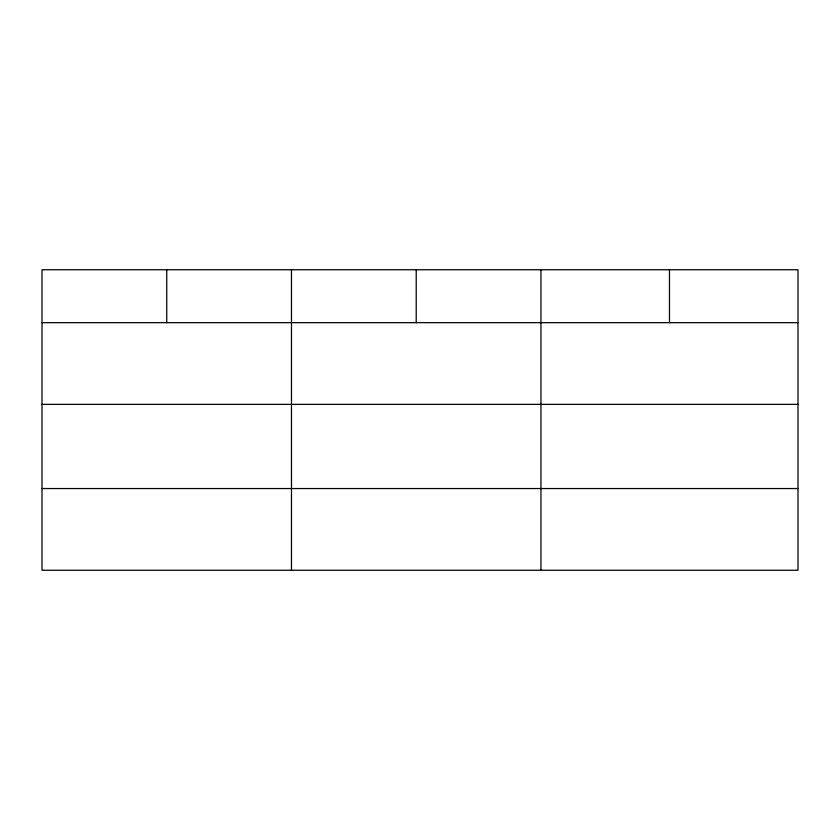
<?xml version="1.0" encoding="UTF-8"?>
<svg xmlns="http://www.w3.org/2000/svg" width="840" height="840" viewBox="0 0 840 840"><rect width="100%" height="100%" fill="white"/><g stroke="black" fill="none" stroke-linecap="round" stroke-linejoin="round"><path stroke-width="1.26" d="M798 404.366L798 269.745L42 269.745L42 570.255L798 570.255L798 404.366L42 404.366M42 322.665L798 322.665M42 488.544L798 488.544M669.48 269.745L669.48 322.665M540.96 269.745L540.96 570.255M416.22 269.745L416.22 322.665M291.48 269.745L291.48 570.255M166.74 269.745L166.74 322.665"/></g></svg>
